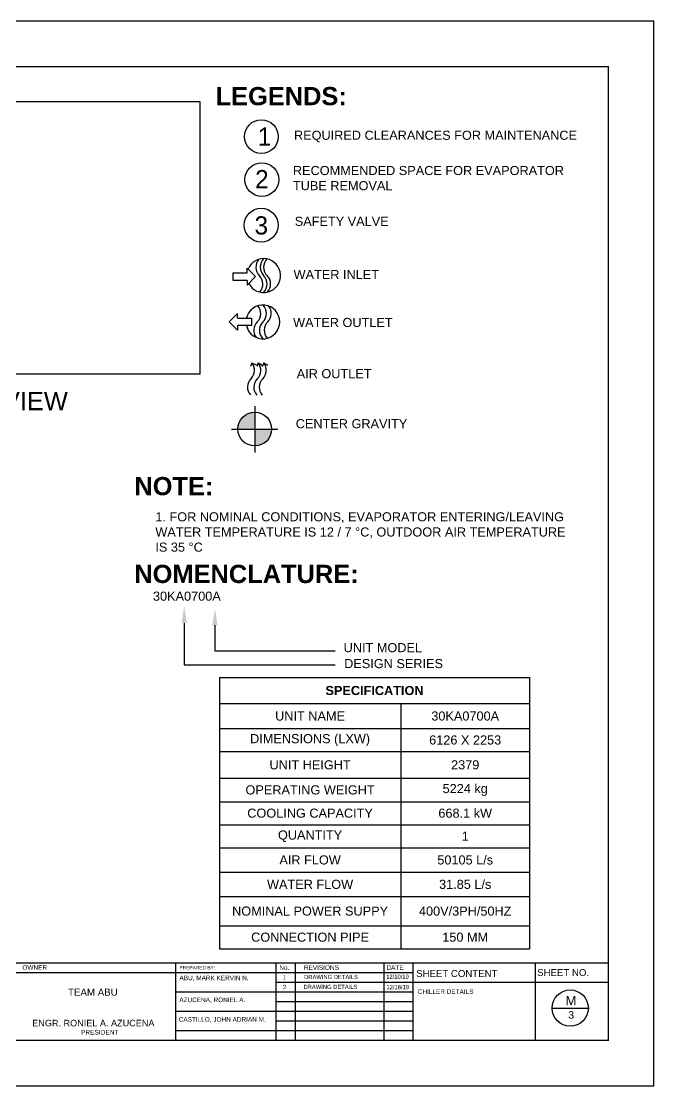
# Model space of a CAD drawing. Header units: inches. Extents: x 25 to 41.5, y 7 to 18.7.
# Drawn here: x 34.51 to 41.47, y 6.98 to 18.68 of the extents above; entities that cross this region are included whole.
import ezdxf
from ezdxf import colors
from ezdxf.entities.mleader import LeaderData, LeaderLine
from ezdxf.math import Vec2, Vec3

# ---------------------------------------------------------------- set-up
doc = ezdxf.new("R2010")
doc.units = ezdxf.units.IN
doc.header["$MEASUREMENT"] = 0
for name, color, linetype in [('.1', 1, 'Continuous'), ('SHEET', 3, 'Continuous'), ('text', 7, 'Continuous'), ('WALL', 2, 'Continuous')]:
    doc.layers.add(name, color=color, linetype=linetype)
doc.styles.add('arial', font='arial.ttf')
picture_1 = doc.add_image_def('image4.png', size_in_pixel=(1120, 726))

# ---------------------------------------------------------------- blocks, each defined once
blk = doc.blocks.new('*T8')
at = {"color": 0, "linetype": 'ByBlock', "lineweight": -2, "transparency": 16777216}
for p, q in [((0, 0), (3.411524582857126, 0)), ((0, 0), (0, -2.981718224724281)), ((3.411524582857126, 0), (3.411524582857126, -2.981718224724281)), ((0, -0.2876759577291814), (3.411524582857126, -0.2876759577291814)), ((1.994503112604733, -0.2876759577291814), (1.994503112604733, -2.981718224724281)), ((0, -0.5607889029125346), (3.411524582857126, -0.5607889029125346)), ((0, -0.8141222362458684), (3.411524582857126, -0.8141222362458684)), ((0, -1.107227760392448), (3.411524582857126, -1.107227760392448)), ((0, -1.365334779380641), (3.411524582857126, -1.365334779380641)), ((0, -1.618668112713975), (3.411524582857126, -1.618668112713975)), ((0, -1.872001446047308), (3.411524582857126, -1.872001446047308)), ((0, -2.140386916876908), (3.411524582857126, -2.140386916876908)), ((0, -2.408338044016604), (3.411524582857126, -2.408338044016604)), ((0, -2.728384891390947), (3.411524582857126, -2.728384891390947)), ((0, -2.981718224724281), (3.411524582857126, -2.981718224724281))]:
    blk.add_line(p, q, dxfattribs=at)
at = {"color": 0, "transparency": 16777216, "char_height": 0.1, "attachment_point": 5, "style": 'arial'}
for s, insert, width in [('{\\fArial|b1|i0|c0|p34;SPECIFICATION}', (1.70576229142857, -0.1438379788645907), 3.291524582857126), ('UNIT NAME', (0.9972515563023734, -0.424232430320858), 1.874503112604732), ('30KA0700A', (2.703013847730929, -0.424232430320858), 1.297021470252393), ('DIMENSIONS (LXW)', (0.9972515563023734, -0.6874555695792015), 1.874503112604732), ('6126 X 2253', (2.703013847730929, -0.6874555695792015), 1.297021470252393), ('UNIT HEIGHT', (0.9972515563023734, -0.960674998319158), 1.874503112604732), ('2379', (2.703013847730929, -0.960674998319158), 1.297021470252393), ('5224 kg', (2.703013847730929, -1.236281269886545), 1.297021470252393), ('OPERATING WEIGHT', (0.9972515563023734, -1.236281269886545), 1.874503112604732), ('COOLING CAPACITY', (0.9972515563023734, -1.492001446047309), 1.874503112604732), ('668.1 kW', (2.703013847730929, -1.492001446047309), 1.297021470252393), ('QUANTITY', (0.9972515563023734, -1.745334779380642), 1.874503112604732), ('1', (2.703013847730929, -1.745334779380642), 1.297021470252393), ('AIR FLOW', (0.9972515563023734, -2.00619418146211), 1.874503112604732), ('50105 L/s', (2.703013847730929, -2.00619418146211), 1.297021470252393), ('WATER FLOW', (0.9972515563023734, -2.274362480446758), 1.874503112604732), ('31.85 L/s', (2.703013847730929, -2.274362480446758), 1.297021470252393), ('NOMINAL POWER SUPPY', (0.9972515563023734, -2.568361467703776), 1.874503112604732), ('400V/3PH/50HZ', (2.703013847730929, -2.568361467703776), 1.297021470252393), ('CONNECTION PIPE', (0.9972515563023734, -2.855051558057616), 1.874503112604732), ('150 MM', (2.703013847730929, -2.855051558057616), 1.297021470252393)]:
    blk.add_mtext(s, dxfattribs=dict(at, insert=insert, width=width))

msp = doc.modelspace()

# ---------------------------------------------------------------- hatches: boundary and pattern name
at = {"true_color": 0x000000}
h = msp.add_hatch(color=18, dxfattribs=at)
h.dxf.hatch_style = 1
h.paths.add_polyline_path([(37.08213389839511, 14.38276276010414, 0.4142135623730951), (36.89638331422494, 14.19701217593397, 0.005574850203228751), (36.89642949482647, 14.19287043538523), (37.08213389839511, 14.19287043538523)])
h = msp.add_hatch(color=18, dxfattribs=at)
h.dxf.hatch_style = 1
h.paths.add_polyline_path([(37.08213389839511, 14.0112615917638, 0.407697266382397), (37.26783830196376, 14.19287043538523), (37.08213389839511, 14.19287043538523)])

# ---------------------------------------------------------------- linework, layer by layer
at = {"layer": '.1', "color": 0}
for p, q in [((41.46921676079415, 18.67930062591266), (24.96921676079415, 18.67930062591266)), ((41.46921676079415, 6.979300625912614), (41.46921676079415, 18.67930062591266)), ((24.96921676079415, 6.979300625912614), (41.46921676079415, 6.979300625912614))]:
    msp.add_line(p, q, dxfattribs=at)
for p, q in [((36.84599947866791, 15.91381751624902), (36.99859555470498, 15.91381751624902)), ((36.84599947866791, 15.83105983119945), (36.84599947866791, 15.91381751624902)), ((36.99859555470498, 15.91381751624902), (36.99859555470498, 15.965224911879)), ((36.99859555470498, 15.965224911879), (37.09114715728875, 15.87243867372424)), ((36.99859555470498, 15.83105983119945), (36.84599947866791, 15.83105983119945)), ((37.09114715728875, 15.87243867372424), (36.99859555470498, 15.78012111337077)), ((36.99859555470498, 15.83105983119945), (36.99859555470498, 15.78012111337076)), ((36.80076715355525, 15.37520670927356), (36.89331875613902, 15.46752426962703)), ((36.89331875613902, 15.41658555179834), (36.89331875613902, 15.46752426962703)), ((36.89331875613902, 15.28242047111879), (36.80076715355525, 15.37520670927356)), ((36.89331875613902, 15.41658555179834), (37.04591483217609, 15.41658555179834)), ((37.04591483217609, 15.33382786674877), (36.89331875613902, 15.33382786674877)), ((36.89331875613902, 15.33382786674877), (36.89331875613902, 15.28242047111879)), ((37.04591483217609, 15.41658555179834), (37.04591483217609, 15.33382786674877)), ((37.05078884963554, 14.92662794072388), (37.03531945016775, 14.88549527587168)), ((37.05078884963554, 14.92662794072388), (37.09608917085826, 14.90220876613095)), ((37.11983529730959, 14.92432860308573), (37.10436589784181, 14.88319593823353)), ((37.11983529730959, 14.92432860308573), (37.16513561853231, 14.8999094284928)), ((37.18050424634082, 14.92403420368996), (37.16503484687303, 14.88290153883776)), ((37.18050424634082, 14.92403420368996), (37.22580456756354, 14.89961502909703)), ((37.08213389839511, 14.44797086998125), (37.08213389839511, 13.93777000078921)), ((37.33723433299114, 14.19287043538523), (36.82703346379909, 14.19287043538523)), ((37.00499719588736, 11.76054391918519), (37.9675563710264, 11.76054391918519)), ((36.66627843828829, 11.60631882014106), (37.9675563710264, 11.60631882014106))]:
    msp.add_line(p, q)
for centre in [(37.15523997400648, 17.41155364000889), (37.15976649171093, 16.93887194462462), (37.15269880259137, 16.43813493058044), (37.08213389839511, 14.19701217593397)]:
    msp.add_circle(centre, 0.1857505841701698)
for centre, radius, start, end in [((37.18017770548402, 15.88484475381281), 0.1857505841701698, 207.9975676436096, 157.6651816244068), ((37.22627269873258, 15.975248635846), 0.1313454976760864, 137.8622898246456, 224.999990852897), ((37.2730529975691, 15.97772004589789), 0.1313454976760864, 134.9999999999999, 224.9999908528971), ((37.2730529975691, 15.97772004589789), 0.1313454976760864, 134.9999999999999, 224.999990852897), ((37.31152329515078, 15.97772003288086), 0.1313454976760864, 137.0426242354785, 224.999990852897), ((37.31152327877567, 15.97772003288086), 0.1313454976760864, 137.0426226379498, 224.9999908528971), ((37.31152327877567, 15.97772003288086), 0.1313454976760864, 137.0426226379498, 224.9999908528971), ((37.04052205525332, 15.78949805167583), 0.1313455396139585, 319.1169665399971, 44.99999544597583), ((37.08730235408984, 15.79196946172772), 0.1313455396139585, 315.0000182942063, 44.99999544597583), ((37.08730235408984, 15.79196946172772), 0.1313455396139585, 315.0000182942063, 44.99999544597583), ((37.12577265167153, 15.79196944871069), 0.1313455396139585, 318.0794494911993, 44.99999544597583), ((37.12577263529641, 15.79196944871069), 0.1313455396139585, 318.0794465564405, 44.99999544597583), ((37.12577263529641, 15.79196944871069), 0.1313455396139585, 318.0794465564405, 44.99999544597583), ((37.17178282426143, 15.37520670927356), 0.1857505841701698, 192.8715228018259, 167.1284771981741), ((37.01709613682831, 15.46808200809464), 0.1313454976760927, 315.0000070090298, 40.18338260594914), ((37.07890753217634, 15.46808200809464), 0.1313454976760927, 315.0000070090298, 44.99999999999838), ((37.13178312347505, 15.46821008433235), 0.1313454976760927, 315.0000070090298, 38.53704760717431), ((37.20284676644447, 15.28233142392447), 0.1313455298112556, 135.0000028535213, 215.8181830531316), ((37.2646581617925, 15.28233142392447), 0.1313455298112556, 135.0000028535213, 224.9999859819412), ((37.31753375309121, 15.28245950016218), 0.1313455298112556, 135.0000028535213, 221.4183906574079), ((36.94804968241827, 14.84479699743663), 0.1313454976760927, 315.0000070090298, 38.53704760717431), ((37.01709613009232, 14.84249765979848), 0.1313454976760927, 315.0000070090298, 38.53704760717431), ((37.07776507912354, 14.84220326040271), 0.1313454976760927, 315.0000070090298, 38.53704760717431), ((37.13380031203442, 14.65904641326646), 0.1313455298112556, 135.0000028535213, 221.4183906574079), ((37.20284675970848, 14.65674707562831), 0.1313455298112556, 135.0000028535213, 221.4183906574079), ((37.2635157087397, 14.65645267623254), 0.1313455298112556, 135.0000028535213, 221.4183906574079)]:
    msp.add_arc(centre, radius, start, end)
at = {"layer": 'SHEET', "color": 1}
for p, q in [((25.96921676079415, 8.330321933774243), (40.96921676079393, 8.330321933774243)), ((36.21152012138742, 8.330321933774243), (36.21152012138742, 7.479300625912614)), ((37.31332756382795, 8.330321933774243), (37.31332756382795, 7.479300625912614)), ((37.52608289079313, 8.330321933774243), (37.52608289079313, 7.479300625912614)), ((38.50082562448694, 8.330321933774243), (38.50082562448694, 7.479300625912614)), ((38.81995861493539, 8.330321933774243), (38.81995861493539, 7.479300625912614)), ((40.16531595256453, 8.330321933774243), (40.16531595256453, 7.479300625912614)), ((28.60293072950736, 8.223944270291767), (38.0052005496994, 8.223944270291767)), ((37.71288662986814, 8.223944270291767), (38.81995861493539, 8.223944270291653)), ((37.31332756382795, 8.117566606808834), (39.10175838569518, 8.117566606808836)), ((38.5430565844527, 8.117566606808836), (40.96921676079415, 8.117566606808836)), ((36.21152012138742, 8.0111889433264), (38.81995861493539, 8.011188943326133)), ((37.31332756382795, 7.904811279843315), (38.00520054970008, 7.904811279843315)), ((37.71288662986814, 7.904811279843315), (38.81995861493539, 7.904811279843315)), ((36.21152012138742, 7.79843361636088), (38.81995861493539, 7.798433616360612)), ((40.35162213207417, 7.832332410144531), (40.75053837013473, 7.832332410144531)), ((37.31332756382795, 7.692055952878135), (38.00520054970008, 7.692055952878135)), ((37.71288662986814, 7.692055952878135), (38.81995861493539, 7.692055952878135)), ((36.21152012138742, 7.585678289395318), (38.81995861493539, 7.585678289395318))]:
    msp.add_line(p, q, dxfattribs=at)
msp.add_circle((40.55108025110411, 7.832332410144531), 0.1994581190301249, dxfattribs=at)
at = {"layer": 'WALL', "color": 1, "linetype": 'Continuous', "const_width": 0.01418368846436444}
msp.add_lwpolyline([(25.96921676079415, 7.479300625912614), (40.96921676079415, 7.479300625912614), (40.96921676079415, 18.17930062591266), (25.96921676079415, 18.17930062591266)], close=True, dxfattribs=at)

# ---------------------------------------------------------------- block references
msp.add_blockref('*T8', (36.6933395725373, 11.46653345711042))

# ---------------------------------------------------------------- texts
at = {"lineweight": 25, "insert": (36.65141615968012, 17.95686538709987), "char_height": 0.2, "attachment_point": 1, "style": 'arial'}
msp.add_mtext_dynamic_manual_height_columns('\\pt1.6;{\\fArial|b1|i0|c0|p34;LEGENDS:}', width=2.883156995807582, gutter_width=1, heights=[0], dxfattribs=at)
at = {"char_height": 0.2, "attachment_point": 1}
for s, width, insert in [('1', 0.5671678157688689, (37.11531388978447, 17.5125732665883)), ('2', 0.5327453635911468, (37.08614783319358, 17.04405984128007)), ('3', 0.7329607895416643, (37.07979127886881, 16.5358715001719))]:
    msp.add_mtext_dynamic_manual_height_columns(s, width=width, gutter_width=1, heights=[0], dxfattribs=dict(at, insert=insert))
at = {"attachment_point": 1, "style": 'arial'}
for s, width, insert, char_height in [('TOP VIEW', 1.456702337466169, (33.66083284999898, 14.60469770641813), 0.2), ('{\\fArial|b1|i0|c0|p34;NOTE:}', 0.9780261118344669, (35.75861298659722, 13.67009069903527), 0.2), ('\\A1;1. FOR NOMINAL CONDITIONS, EVAPORATOR ENTERING/LEAVING WATER TEMPERATURE IS 12 / 7 °C, OUTDOOR AIR TEMPERATURE IS 35 °C', 4.622287552997136, (35.98930149704677, 13.28262406498204), 0.1), ('{\\fArial|b1|i0|c0|p34;NOMENCLATURE:}', 0.9780261118344669, (35.75751014140055, 12.70490875184758), 0.2), ('30KA0700A', 0.6892277318010542, (35.9629236462513, 12.41026896300516), 0.1), ('UNIT MODEL', 2.471238590349316, (38.05985413226723, 11.84453514041566), 0.1), ('DESIGN SERIES', 2.471238590349316, (38.06531946668469, 11.66937497251373), 0.1)]:
    msp.add_mtext_dynamic_manual_height_columns(s, width=width, gutter_width=1, heights=[0], dxfattribs=dict(at, insert=insert, char_height=char_height))
at = {"layer": 'SHEET', "color": 1, "style": 'arial'}
for s, height, p in [('M', 0.1037299659897135, (40.49955098753577, 7.863382728826579)), ('3', 0.08298397279177079, (40.52965014082116, 7.716017119685475))]:
    msp.add_text(s, height=height, dxfattribs=at).set_placement(p)
at = {"layer": 'text', "style": 'arial'}
for s, height, p in [('OWNER', 0.0505293901542983, (34.52731870906024, 8.254018266176999)), ('PREPARED BY: ', 0.03789704261572373, (36.25442955866021, 8.25694845900317)), ('No.', 0.0505293901542983, (37.35285009581122, 8.252723828726047)), ('1', 0.04571391839654353, (37.39034993142431, 8.148145672053715)), ('REVISIONS', 0.0505293901542983, (37.62298302094774, 8.252723828726047)), ('DRAWING DETAILS', 0.04571391839654353, (37.62440157507444, 8.152069984199613)), ('12/10/19', 0.04571391839654353, (38.52768675006277, 8.153880281040244)), ('DATE', 0.0505293901542983, (38.53066952131763, 8.252723828726047)), ('SHEET CONTENT', 0.07579408523144746, (38.85686580391649, 8.174730459209329)), ('SHEET NO.', 0.07579408523144746, (40.18760328751165, 8.185253193427442)), ('ABU, MARK KERVIN N.', 0.0505293901542983, (36.25442955866021, 8.139170219122306)), ('2', 0.04571391839654353, (37.39339017654278, 8.042524050698153)), ('DRAWING DETAILS', 0.04571391839654353, (37.618696747309, 8.042842577165928)), ('12/18/19', 0.04571391839654353, (38.52980992251977, 8.039785544835837)), ('TEAM ABU', 0.07642200422795856, (35.02934217410967, 7.969419074940205)), ('CHILLER DETAILS', 0.0505293901542983, (38.87540048814395, 7.988449270933742)), ('AZUCENA, RONIEL A.', 0.0505293901542983, (36.25296205283868, 7.897917373240189)), ('CASTILLO, JOHN ADRIAN M.', 0.0505293901542983, (36.24645469549094, 7.68258372222979)), ('ENGR. RONIEL A. AZUCENA', 0.07153099595736923, (34.63567066393267, 7.632075436791737)), ('PRESIDENT', 0.05150231708930585, (35.17184882860766, 7.541601228451427))]:
    msp.add_text(s, height=height, dxfattribs=at).set_placement(p)
at = {"layer": 'text', "char_height": 0.1, "attachment_point": 1, "style": 'arial'}
for s, insert in [('REQUIRED CLEARANCES FOR MAINTENANCE ', (37.5132987561054, 17.47672712299791)), ('RECOMMENDED SPACE FOR EVAPORATOR \\PTUBE REMOVAL', (37.50199635890884, 17.08907760208265)), ('SAFETY VALVE', (37.52206477803227, 16.53068773310592)), ('WATER INLET', (37.50910444450125, 15.94552397080915)), ('WATER OUTLET', (37.50387701936018, 15.41909803440396)), ('AIR OUTLET', (37.54340654515216, 14.85596680561589)), ('CENTER GRAVITY', (37.53312367786828, 14.3060247031559))]:
    msp.add_mtext_dynamic_manual_height_columns(s, width=4.481177210313064, gutter_width=1, heights=[0], dxfattribs=dict(at, insert=insert))

# ---------------------------------------------------------------- pictures from other files: only their frames are drawn
image = msp.add_image(picture_1, insert=(31.85782147296167, 14.80211335203568), size_in_units=(4.618679481351595, 2.9938940209475517))
image.dxf.flags = 7

# ---------------------------------------------------------------- leaders
ml = msp.add_multileader_mtext('Standard')
ml.set_content('', color=256)
ml.set_leader_properties()
ml.build(insert=Vec2(0, 0))
ml.multileader.update_dxf_attribs({"text_right_attachment_type": 6, "dogleg_length": 0.36, "arrow_head_size": 0.18})
ctx = ml.context
ctx.base_point, ctx.char_height, ctx.arrow_head_size, ctx.landing_gap_size, ctx.plane_origin = Vec3(36.66627843828829, 11.60631882014106), 0.18, 0.18, 0.09, Vec3(36.3062784382883, 12.24469284340941)
ctx.right_attachment = 6
notes = []
notes.append((ctx, [(0, (1, 1, 0), (36.3062784382883, 11.60631882014106), (1, 0), 0.36, [(0, [(36.3062784382883, 12.24469284340941)], 0, [])])]))
ctx.mtext.insert, ctx.mtext.flow_direction = Vec3(36.7562784382883, 11.69631882014106), 5
ml = msp.add_multileader_mtext('Standard')
ml.set_content('', color=256)
ml.set_leader_properties()
ml.build(insert=Vec2(0, 0))
ml.multileader.update_dxf_attribs({"text_right_attachment_type": 6, "dogleg_length": 0.36, "arrow_head_size": 0.18})
ctx = ml.context
ctx.base_point, ctx.char_height, ctx.arrow_head_size, ctx.landing_gap_size, ctx.plane_origin = Vec3(37.00499719588736, 11.76054391918519), 0.18, 0.18, 0.09, Vec3(36.64499719588736, 12.22054870843703)
ctx.right_attachment = 6
notes.append((ctx, [(0, (1, 1, 0), (36.64499719588736, 11.76054391918519), (1, 0), 0.36, [(0, [(36.64499719588736, 12.22054870843703)], 0, [])])]))
ctx.mtext.insert, ctx.mtext.flow_direction = Vec3(37.09499719588737, 11.85054391918519), 5
for ctx, leaders in notes:
    for number, flags, end, landing, length, lines in leaders:
        leader = LeaderData()
        leader.index, (leader.has_last_leader_line, leader.has_dogleg_vector, leader.attachment_direction) = number, flags
        leader.last_leader_point, leader.dogleg_vector, leader.dogleg_length = Vec3(end), Vec3(landing), length
        for number, points, colour, breaks in lines:
            line = LeaderLine()
            line.index, line.vertices, line.color, line.breaks = number, Vec3.list(points), colors.encode_raw_color(colour), breaks
            leader.lines.append(line)
        ctx.leaders.append(leader)

doc.saveas('drawing.dxf')
